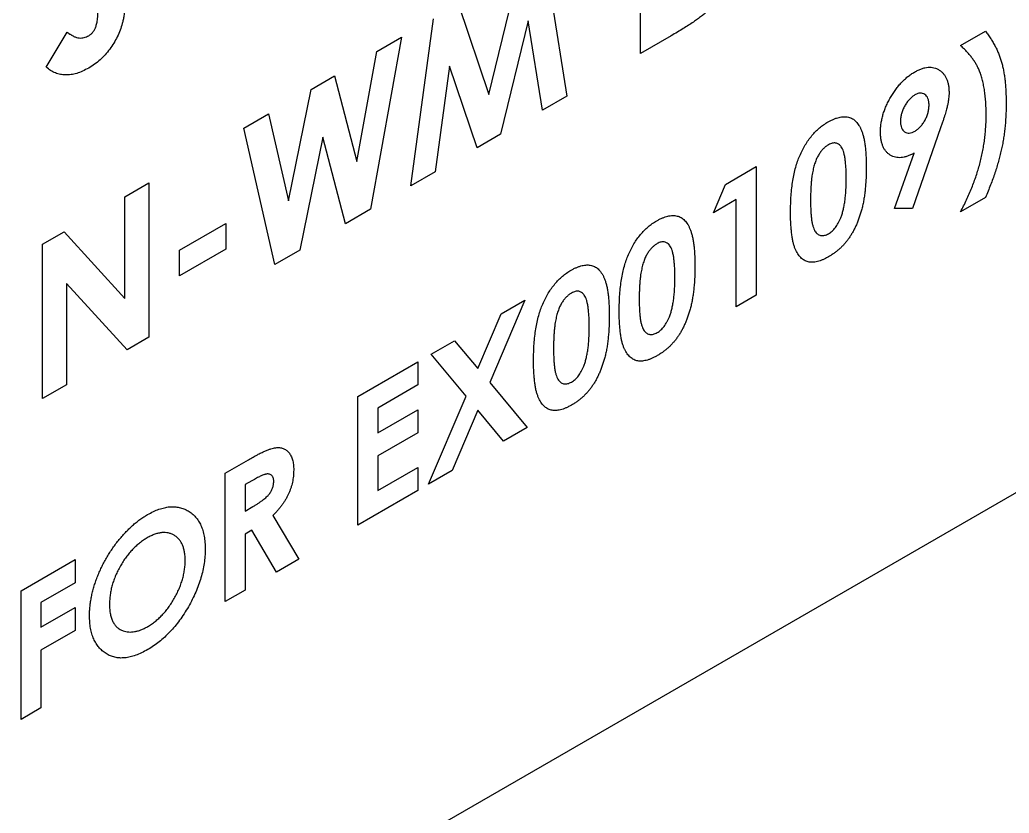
# Model space of a CAD drawing. Header units: inches. Extents: x -4.3 to 17.5, y -13.3 to 0.
# Drawn here: x 13.272 to 14.581, y -11.488 to -10.437 of the extents above; entities that cross this region are included whole.
import ezdxf

# ---------------------------------------------------------------- set-up
doc = ezdxf.new("R2010")
doc.units = ezdxf.units.IN
doc.header["$LTSCALE"] = 0.5
doc.header["$MEASUREMENT"] = 0
doc.layers.add('Jig', color=41, linetype='CONTINUOUS', lineweight=13)

msp = doc.modelspace()

# ---------------------------------------------------------------- linework, layer by layer
at = {"layer": 'Jig', "linetype": 'Continuous', "lineweight": 25, "transparency": 16777216}
for p, q in [((14.093016, -10.482083), (14.093016, -10.277948)), ((13.965674, -10.351461), (13.995562, -10.538342)), ((13.892442, -10.536124), (13.93306, -10.370289)), ((13.852108, -10.417021), (13.892442, -10.536124)), ((13.789323, -10.657402), (13.819175, -10.436033)), ((13.944569, -10.438846), (13.907811, -10.589)), ((13.963443, -10.556884), (13.944569, -10.438846)), ((13.306775, -10.500077), (13.334786, -10.453994)), ((13.334533, -10.45441), (13.340636, -10.457933)), ((14.51626, -10.471545), (14.549282, -10.452482)), ((13.776858, -10.460462), (13.735957, -10.688209)), ((13.744031, -10.479413), (13.776858, -10.460462)), ((14.133598, -10.458656), (14.093016, -10.482083)), ((13.717932, -10.624804), (13.744031, -10.479413)), ((13.840316, -10.49903), (13.821477, -10.63884)), ((13.876861, -10.606867), (13.840316, -10.49903)), ((13.657271, -10.529498), (13.688115, -10.511692)), ((13.688115, -10.511692), (13.717932, -10.624804)), ((13.627277, -10.677138), (13.657271, -10.529498)), ((13.995562, -10.538342), (13.963443, -10.556884)), ((13.568352, -10.58083), (13.601108, -10.561921)), ((13.601108, -10.561921), (13.627277, -10.677138)), ((13.609324, -10.761313), (13.568352, -10.58083)), ((14.490055, -10.580487), (14.452637, -10.687111)), ((13.672605, -10.592822), (13.642221, -10.742322)), ((13.702811, -10.707344), (13.672605, -10.592822)), ((13.907811, -10.589), (13.876861, -10.606867)), ((14.429206, -10.687007), (14.454879, -10.613846)), ((13.821477, -10.63884), (13.789323, -10.657402)), ((14.205313, -10.655413), (14.246185, -10.631819)), ((14.246185, -10.631819), (14.246185, -10.801931)), ((13.410839, -10.67176), (13.442568, -10.653443)), ((13.442568, -10.653443), (13.442568, -10.857579)), ((14.189525, -10.692879), (14.205313, -10.655413)), ((13.410839, -10.806092), (13.410839, -10.67176)), ((14.219744, -10.675435), (14.189525, -10.692879)), ((14.219744, -10.817195), (14.219744, -10.675435)), ((14.549282, -10.672757), (14.51626, -10.69182)), ((13.735957, -10.688209), (13.702811, -10.707344)), ((14.452637, -10.687111), (14.429206, -10.687007)), ((12.558685, -12.235408), (15.210335, -10.704643)), ((13.302054, -10.734561), (13.330631, -10.718064)), ((13.330631, -10.718064), (13.410839, -10.806092)), ((13.483363, -10.742429), (13.544555, -10.707104)), ((13.544555, -10.707104), (13.544555, -10.741127)), ((13.302054, -10.938696), (13.302054, -10.734561)), ((13.544555, -10.741127), (13.483363, -10.776452)), ((13.483363, -10.776452), (13.483363, -10.742429)), ((13.642221, -10.742322), (13.609324, -10.761313)), ((13.333783, -10.786456), (13.333783, -10.920379)), ((13.413778, -10.874199), (13.333783, -10.786456)), ((13.939989, -10.808582), (13.89354, -10.917658)), ((13.908797, -10.826588), (13.939989, -10.808582)), ((14.246185, -10.801931), (14.219744, -10.817195)), ((13.877959, -10.899016), (13.908797, -10.826588)), ((13.442568, -10.857579), (13.413778, -10.874199)), ((13.816017, -10.880149), (13.84718, -10.862159)), ((13.84718, -10.862159), (13.877959, -10.899016)), ((13.862378, -10.935614), (13.816017, -10.880149)), ((13.719254, -10.936009), (13.798577, -10.890217)), ((13.798577, -10.890217), (13.798577, -10.92075)), ((13.333783, -10.920379), (13.302054, -10.938696)), ((13.798577, -10.92075), (13.745695, -10.951278)), ((13.89354, -10.917658), (13.943058, -10.976923)), ((13.719254, -11.106122), (13.719254, -10.936009)), ((13.812742, -11.052153), (13.862378, -10.935614)), ((13.745695, -10.951278), (13.745695, -10.983992)), ((13.745695, -10.983992), (13.798577, -10.953464)), ((13.798577, -10.953464), (13.798577, -10.983997)), ((13.877959, -10.954255), (13.843934, -11.034146)), ((13.911895, -10.994912), (13.877959, -10.954255)), ((13.943058, -10.976923), (13.911895, -10.994912)), ((13.798577, -10.983997), (13.745695, -11.014525)), ((13.543611, -11.037406), (13.574419, -11.019621)), ((13.745695, -11.014525), (13.745695, -11.060325)), ((13.745695, -11.060325), (13.798577, -11.029797)), ((13.798577, -11.029797), (13.798577, -11.06033)), ((13.543611, -11.207519), (13.543611, -11.037406)), ((13.843934, -11.034146), (13.812742, -11.052153)), ((13.579052, -11.047479), (13.570052, -11.052675)), ((13.570052, -11.052675), (13.570052, -11.08757)), ((13.798577, -11.06033), (13.719254, -11.106122)), ((13.570052, -11.08757), (13.580351, -11.081624)), ((13.60688, -11.093366), (13.640876, -11.151369)), ((13.579023, -11.112924), (13.570052, -11.118103)), ((13.570052, -11.118103), (13.570052, -11.192255)), ((13.611484, -11.168336), (13.579023, -11.112924)), ((13.273535, -11.193317), (13.345303, -11.151886)), ((13.345303, -11.151886), (13.345303, -11.182419)), ((13.640876, -11.151369), (13.611484, -11.168336)), ((13.345303, -11.182419), (13.299976, -11.208586)), ((13.273535, -11.36343), (13.273535, -11.193317)), ((13.570052, -11.192255), (13.543611, -11.207519)), ((13.299976, -11.208586), (13.299976, -11.2413)), ((13.299976, -11.2413), (13.345303, -11.215133)), ((13.345303, -11.215133), (13.345303, -11.245666)), ((13.345303, -11.245666), (13.299976, -11.271833)), ((13.299976, -11.271833), (13.299976, -11.348166)), ((13.299976, -11.348166), (13.273535, -11.36343))]:
    msp.add_line(p, q, dxfattribs=at)
for points, knots in [([(14.233531, -10.301761), (14.233452, -10.305655), (14.233297, -10.313321), (14.231988, -10.325195), (14.229872, -10.337074), (14.226897, -10.348906), (14.223209, -10.360516), (14.218803, -10.371739), (14.213744, -10.382492), (14.20809, -10.392702), (14.201969, -10.402205), (14.195607, -10.41099), (14.188944, -10.418869), (14.183073, -10.424815), (14.177981, -10.429344), (14.173511, -10.432865), (14.168434, -10.436658), (14.162702, -10.440633), (14.15634, -10.444899), (14.149323, -10.449273), (14.141674, -10.453957), (14.136361, -10.457048), (14.133598, -10.458656)], [0, 0, 0, 0, 0.06577295, 0.1294779, 0.19143009, 0.25244567, 0.31178696, 0.36881755, 0.42409152, 0.47849211, 0.53139374, 0.58200397, 0.63120127, 0.67950301, 0.70556137, 0.73522172, 0.76913249, 0.80685832, 0.84892977, 0.89511666, 0.9454698, 1, 1, 1, 1]), ([(13.412539, -10.38659), (13.412525, -10.38962), (13.412499, -10.395457), (13.412238, -10.40399), (13.411883, -10.41188), (13.411374, -10.41915), (13.410616, -10.425853), (13.40976, -10.43192), (13.408814, -10.437367), (13.407217, -10.443774), (13.404738, -10.451279), (13.400996, -10.46), (13.396337, -10.46839), (13.390971, -10.476439), (13.384853, -10.483891), (13.378124, -10.490609), (13.370806, -10.496527), (13.365737, -10.499661), (13.363127, -10.501275)], [0, 0, 0, 0, 0.07640535, 0.14721803, 0.21205899, 0.27099949, 0.32417099, 0.37196981, 0.41410523, 0.45098126, 0.51807721, 0.58331967, 0.64875638, 0.71544988, 0.78313488, 0.85208492, 0.92384796, 1, 1, 1, 1]), ([(13.363169, -10.458505), (13.364158, -10.457875), (13.366059, -10.456662), (13.368674, -10.45388), (13.370879, -10.450609), (13.37233, -10.447473), (13.373255, -10.444591), (13.373833, -10.441986), (13.374381, -10.438948), (13.37482, -10.435523), (13.375152, -10.431669), (13.375318, -10.427464), (13.375519, -10.422769), (13.375521, -10.41957), (13.375522, -10.417883)], [0, 0, 0, 0, 0.08366061, 0.16085185, 0.23674446, 0.3196478, 0.36732551, 0.42620955, 0.49352409, 0.57302528, 0.66250602, 0.7645432, 0.87587812, 1, 1, 1, 1]), ([(13.334786, -10.453994), (13.336253, -10.455062), (13.338997, -10.457061), (13.343133, -10.459347), (13.346864, -10.460947), (13.35038, -10.461625), (13.353699, -10.461618), (13.356891, -10.46115), (13.360056, -10.460101), (13.362147, -10.459029), (13.363169, -10.458505)], [0, 0, 0, 0, 0.19118873, 0.35776552, 0.49958607, 0.61804467, 0.72179554, 0.81927216, 0.91167234, 1, 1, 1, 1]), ([(14.549282, -10.452482), (14.550526, -10.454118), (14.552967, -10.457327), (14.556329, -10.462369), (14.559422, -10.467427), (14.562282, -10.47248), (14.564778, -10.477672), (14.567037, -10.48287), (14.568982, -10.48815), (14.570657, -10.493526), (14.57209, -10.499124), (14.573316, -10.505046), (14.574391, -10.511333), (14.575239, -10.518029), (14.575879, -10.525128), (14.576345, -10.532598), (14.576656, -10.54043), (14.576683, -10.545847), (14.576697, -10.548599)], [0, 0, 0, 0, 0.069997195, 0.137404598, 0.20281622, 0.266027886, 0.327121811, 0.386416102, 0.443888432, 0.499366005, 0.554774548, 0.612311263, 0.671495302, 0.732929422, 0.796416894, 0.862056435, 0.929902437, 1, 1, 1, 1]), ([(14.540901, -10.503904), (14.540259, -10.50246), (14.538947, -10.499512), (14.536615, -10.495334), (14.533993, -10.491201), (14.531053, -10.487135), (14.527849, -10.483072), (14.524261, -10.479168), (14.520394, -10.475288), (14.517657, -10.47281), (14.51626, -10.471545)], [0, 0, 0, 0, 0.10733786, 0.21919222, 0.33636776, 0.45821456, 0.58541939, 0.71828937, 0.85628169, 1, 1, 1, 1]), ([(13.363127, -10.501275), (13.360409, -10.502748), (13.355046, -10.505652), (13.34718, -10.508559), (13.339621, -10.510305), (13.332406, -10.510684), (13.325438, -10.509965), (13.318842, -10.507891), (13.31248, -10.504724), (13.308709, -10.501653), (13.306775, -10.500077)], [0, 0, 0, 0, 0.1238731, 0.24432612, 0.36309192, 0.48280641, 0.60469074, 0.73101202, 0.8620339, 1, 1, 1, 1]), ([(14.410496, -10.585626), (14.410535, -10.583783), (14.410611, -10.580154), (14.411244, -10.574526), (14.412285, -10.568871), (14.413714, -10.563204), (14.415616, -10.557507), (14.417842, -10.551794), (14.420564, -10.546058), (14.423638, -10.540363), (14.427002, -10.534834), (14.430572, -10.52962), (14.43433, -10.524815), (14.438229, -10.52035), (14.442339, -10.516324), (14.4466, -10.512616), (14.451044, -10.50933), (14.454061, -10.507498), (14.455588, -10.506571)], [0, 0, 0, 0, 0.065971167, 0.12999482, 0.192240605, 0.254118655, 0.315112885, 0.376787678, 0.439482995, 0.503934569, 0.56835981, 0.63097388, 0.691800964, 0.752229223, 0.812552091, 0.873694973, 0.93608643, 1, 1, 1, 1]), ([(14.455588, -10.506571), (14.457184, -10.505687), (14.460323, -10.50395), (14.464917, -10.502121), (14.469313, -10.500846), (14.473528, -10.500128), (14.477511, -10.500158), (14.481293, -10.500765), (14.484863, -10.502018), (14.488182, -10.503845), (14.4912, -10.506173), (14.493876, -10.508889), (14.496124, -10.512035), (14.497965, -10.515558), (14.499399, -10.519465), (14.500384, -10.523787), (14.501039, -10.528449), (14.501113, -10.531823), (14.501151, -10.53353)], [0, 0, 0, 0, 0.06642663, 0.13061898, 0.19311442, 0.25492403, 0.31629768, 0.37857118, 0.44152547, 0.50670756, 0.57149194, 0.63459134, 0.69628001, 0.75676539, 0.81662043, 0.87683468, 0.93766589, 1, 1, 1, 1]), ([(14.550256, -10.562943), (14.550228, -10.559949), (14.550173, -10.554045), (14.549723, -10.545539), (14.548981, -10.537489), (14.547998, -10.529839), (14.546655, -10.522696), (14.545084, -10.515947), (14.543156, -10.509708), (14.541648, -10.505827), (14.540901, -10.503904)], [0, 0, 0, 0, 0.13745565, 0.2709648, 0.4007475, 0.52645626, 0.64952496, 0.76902113, 0.88550614, 1, 1, 1, 1]), ([(14.47471, -10.550294), (14.474644, -10.548678), (14.474514, -10.545535), (14.47346, -10.541511), (14.471659, -10.538364), (14.46921, -10.536139), (14.466349, -10.534744), (14.463151, -10.534366), (14.459692, -10.534986), (14.457299, -10.536201), (14.456089, -10.536814)], [0, 0, 0, 0, 0.13801379, 0.26846977, 0.39658378, 0.5257888, 0.65136326, 0.76963138, 0.88361853, 1, 1, 1, 1]), ([(14.501151, -10.53353), (14.501131, -10.534861), (14.501089, -10.537542), (14.500682, -10.541761), (14.500064, -10.546112), (14.499347, -10.549885), (14.498595, -10.55315), (14.497863, -10.555975), (14.496924, -10.559183), (14.495876, -10.562737), (14.494662, -10.566656), (14.493257, -10.57094), (14.491746, -10.575591), (14.490632, -10.578818), (14.490055, -10.580487)], [0, 0, 0, 0, 0.09209432, 0.18549866, 0.2798152, 0.37545741, 0.42690912, 0.48663397, 0.55323138, 0.62793749, 0.7093072, 0.7984171, 0.89567481, 1, 1, 1, 1]), ([(14.456089, -10.536814), (14.454811, -10.537635), (14.452302, -10.539245), (14.448702, -10.542696), (14.445383, -10.546794), (14.442485, -10.551523), (14.439977, -10.556562), (14.438228, -10.561773), (14.437122, -10.567011), (14.437, -10.570305), (14.436937, -10.571997)], [0, 0, 0, 0, 0.121370915, 0.238310799, 0.356976496, 0.482294045, 0.609637114, 0.734814729, 0.863798798, 1, 1, 1, 1]), ([(14.576697, -10.548599), (14.576685, -10.55131), (14.576663, -10.556654), (14.576316, -10.564718), (14.575816, -10.572619), (14.57516, -10.580369), (14.574229, -10.588016), (14.573153, -10.595497), (14.571848, -10.602844), (14.570344, -10.610095), (14.568563, -10.617384), (14.566607, -10.624779), (14.564348, -10.632347), (14.561868, -10.640087), (14.559082, -10.648009), (14.556084, -10.656119), (14.552798, -10.664391), (14.550463, -10.669947), (14.549282, -10.672757)], [0, 0, 0, 0, 0.07070238, 0.13939759, 0.20583088, 0.27035537, 0.33311703, 0.39382628, 0.45262698, 0.50991669, 0.56674867, 0.62491571, 0.68405085, 0.74413334, 0.8060386, 0.86931202, 0.93390827, 1, 1, 1, 1]), ([(14.456178, -10.584744), (14.457445, -10.583926), (14.45992, -10.582329), (14.463476, -10.578975), (14.466658, -10.574912), (14.469478, -10.570325), (14.471809, -10.565371), (14.473504, -10.560284), (14.474547, -10.555158), (14.474655, -10.551946), (14.47471, -10.550294)], [0, 0, 0, 0, 0.12309687, 0.24050342, 0.35848165, 0.48243815, 0.60892405, 0.73516727, 0.86373128, 1, 1, 1, 1]), ([(14.303611, -10.617444), (14.304755, -10.614943), (14.306991, -10.610054), (14.310902, -10.603074), (14.315103, -10.596609), (14.319681, -10.590702), (14.324564, -10.585308), (14.329794, -10.580471), (14.335351, -10.576204), (14.339167, -10.573854), (14.341118, -10.572653)], [0, 0, 0, 0, 0.13231403, 0.25870001, 0.38091182, 0.50053487, 0.62092262, 0.74237577, 0.86828083, 1, 1, 1, 1]), ([(14.341118, -10.572653), (14.342398, -10.571936), (14.344915, -10.570526), (14.348621, -10.568854), (14.352191, -10.567499), (14.355639, -10.566493), (14.358941, -10.56589), (14.362119, -10.565614), (14.365136, -10.565771), (14.368031, -10.566243), (14.370803, -10.56707), (14.373385, -10.568347), (14.375824, -10.569982), (14.378067, -10.572053), (14.380164, -10.574499), (14.382109, -10.577326), (14.383885, -10.580562), (14.385514, -10.584202), (14.38697, -10.588329), (14.388197, -10.593034), (14.389249, -10.598286), (14.390137, -10.604093), (14.390809, -10.610495), (14.391261, -10.617488), (14.391572, -10.625013), (14.391597, -10.630283), (14.39161, -10.632991)], [0, 0, 0, 0, 0.03663489, 0.07203398, 0.10662597, 0.14030569, 0.17361947, 0.20642567, 0.23906701, 0.27188288, 0.30483989, 0.33852903, 0.37261619, 0.40754825, 0.44371891, 0.48131151, 0.520113, 0.5609129, 0.6040246, 0.65007456, 0.69957223, 0.75236254, 0.80878872, 0.86895421, 0.93267472, 1, 1, 1, 1]), ([(14.436937, -10.571997), (14.437003, -10.573592), (14.43713, -10.576693), (14.438197, -10.580625), (14.439936, -10.583752), (14.442312, -10.586018), (14.445239, -10.587301), (14.448563, -10.587585), (14.452271, -10.586749), (14.454852, -10.585424), (14.456178, -10.584744)], [0, 0, 0, 0, 0.134463327, 0.261517131, 0.385560358, 0.511308304, 0.634801763, 0.754394439, 0.873851221, 1, 1, 1, 1]), ([(14.51626, -10.69182), (14.517665, -10.689128), (14.520453, -10.683785), (14.5243, -10.675712), (14.527923, -10.66769), (14.531237, -10.659711), (14.534344, -10.651771), (14.537098, -10.643872), (14.539613, -10.63601), (14.541875, -10.628161), (14.543854, -10.620285), (14.545568, -10.612335), (14.547, -10.604304), (14.548227, -10.596167), (14.54913, -10.587966), (14.549763, -10.579686), (14.550207, -10.571282), (14.550239, -10.565748), (14.550256, -10.562943)], [0, 0, 0, 0, 0.06264686, 0.12439019, 0.1853016, 0.24573433, 0.30532029, 0.36479931, 0.42393755, 0.48285867, 0.54250114, 0.60329104, 0.66537936, 0.72896021, 0.7940612, 0.86085769, 0.92947969, 1, 1, 1, 1]), ([(14.454879, -10.613846), (14.453363, -10.614677), (14.450385, -10.616308), (14.446, -10.618111), (14.441807, -10.619288), (14.437756, -10.619971), (14.433903, -10.619976), (14.430202, -10.619464), (14.426704, -10.618302), (14.423393, -10.616637), (14.420369, -10.614429), (14.417745, -10.611692), (14.415457, -10.608571), (14.413679, -10.604864), (14.41225, -10.600753), (14.411206, -10.596192), (14.41062, -10.591116), (14.410538, -10.587478), (14.410496, -10.585626)], [0, 0, 0, 0, 0.06339602, 0.12446172, 0.18470491, 0.24415261, 0.30374096, 0.36433263, 0.42586459, 0.48957992, 0.55368292, 0.61645161, 0.67837807, 0.74042595, 0.80284746, 0.86659066, 0.93208472, 1, 1, 1, 1]), ([(14.365169, -10.648255), (14.365159, -10.645579), (14.365141, -10.640429), (14.364797, -10.633218), (14.36432, -10.626726), (14.363621, -10.62102), (14.362721, -10.616071), (14.361613, -10.611887), (14.360306, -10.608449), (14.358757, -10.60579), (14.35704, -10.60376), (14.355218, -10.602221), (14.353283, -10.601125), (14.351238, -10.600464), (14.349035, -10.600329), (14.346717, -10.600673), (14.344279, -10.601479), (14.342616, -10.602361), (14.341768, -10.602811)], [0, 0, 0, 0, 0.1121148, 0.21580184, 0.31020269, 0.39599293, 0.47341023, 0.54277842, 0.60454802, 0.65935727, 0.70876436, 0.75535551, 0.79868699, 0.84001684, 0.88020345, 0.91973335, 0.95904861, 1, 1, 1, 1]), ([(14.341768, -10.602811), (14.340611, -10.603542), (14.338342, -10.604976), (14.335051, -10.60793), (14.331947, -10.611349), (14.329586, -10.614671), (14.327819, -10.617569), (14.326585, -10.619981), (14.325394, -10.622565), (14.324342, -10.62535), (14.323349, -10.628307), (14.322379, -10.631465), (14.321583, -10.634802), (14.320802, -10.63836), (14.320117, -10.642178), (14.319543, -10.646276), (14.319031, -10.650707), (14.318673, -10.655419), (14.31834, -10.660484), (14.318101, -10.665871), (14.318001, -10.671554), (14.317969, -10.675446), (14.317953, -10.677455)], [0, 0, 0, 0, 0.0538337, 0.10554263, 0.15805417, 0.21198734, 0.24020689, 0.26979351, 0.3013431, 0.33460806, 0.37028444, 0.40808884, 0.44868135, 0.4920693, 0.53866416, 0.59037105, 0.64638778, 0.70719538, 0.77294677, 0.8436426, 0.91930836, 1, 1, 1, 1]), ([(14.291512, -10.692378), (14.291537, -10.688591), (14.291586, -10.681284), (14.292203, -10.670411), (14.293108, -10.660168), (14.294438, -10.650492), (14.296082, -10.641414), (14.298188, -10.632902), (14.300585, -10.624953), (14.302627, -10.619884), (14.303611, -10.617444)], [0, 0, 0, 0, 0.16107112, 0.31078881, 0.44990382, 0.57837632, 0.69661721, 0.80598732, 0.9065617, 1, 1, 1, 1]), ([(14.39161, -10.632991), (14.391596, -10.635748), (14.391569, -10.641106), (14.391274, -10.649051), (14.390767, -10.65665), (14.390113, -10.663864), (14.389218, -10.670746), (14.388169, -10.677259), (14.386923, -10.683428), (14.385419, -10.689275), (14.3838, -10.694798), (14.382018, -10.700079), (14.380105, -10.705112), (14.378105, -10.709931), (14.375907, -10.714491), (14.373618, -10.718842), (14.37114, -10.722927), (14.368576, -10.726821), (14.365833, -10.730491), (14.362938, -10.733987), (14.359841, -10.737255), (14.356597, -10.740415), (14.353151, -10.743328), (14.349558, -10.746136), (14.345778, -10.748723), (14.343204, -10.750259), (14.341886, -10.751046)], [0, 0, 0, 0, 0.06849087, 0.13307654, 0.19382899, 0.25108286, 0.30440084, 0.35440834, 0.40129478, 0.44470068, 0.48569249, 0.52467648, 0.56230676, 0.59794658, 0.63247355, 0.66575204, 0.6979853, 0.72958622, 0.7608252, 0.79235508, 0.8243126, 0.85715627, 0.89092689, 0.92596044, 0.96206132, 1, 1, 1, 1]), ([(14.35791, -10.699574), (14.358505, -10.697972), (14.359755, -10.694612), (14.3612, -10.689325), (14.362417, -10.683601), (14.363465, -10.677389), (14.364181, -10.670762), (14.364798, -10.663625), (14.365095, -10.65607), (14.365144, -10.650928), (14.365169, -10.648255)], [0, 0, 0, 0, 0.08887073, 0.18635472, 0.29407765, 0.41223653, 0.54177814, 0.68270261, 0.83509635, 1, 1, 1, 1]), ([(14.317953, -10.677455), (14.31798, -10.680029), (14.318032, -10.684966), (14.318303, -10.691952), (14.318845, -10.698138), (14.319521, -10.70365), (14.320469, -10.708368), (14.32156, -10.712417), (14.322908, -10.715672), (14.324465, -10.718217), (14.32619, -10.720151), (14.328063, -10.721561), (14.330019, -10.722589), (14.33212, -10.723128), (14.334361, -10.723177), (14.336723, -10.722779), (14.339208, -10.721936), (14.340909, -10.721035), (14.341768, -10.720581)], [0, 0, 0, 0, 0.11073428, 0.21234119, 0.30550213, 0.38983484, 0.46669046, 0.53526185, 0.59676291, 0.65106572, 0.70103555, 0.74786027, 0.7918334, 0.83428401, 0.87533389, 0.91603475, 0.95765228, 1, 1, 1, 1]), ([(14.341886, -10.751046), (14.340567, -10.751781), (14.337983, -10.753221), (14.334193, -10.755009), (14.330581, -10.756354), (14.327108, -10.757431), (14.323798, -10.758065), (14.320635, -10.758366), (14.317644, -10.75828), (14.314815, -10.757822), (14.312159, -10.756957), (14.309635, -10.755735), (14.307247, -10.75416), (14.305033, -10.752177), (14.302956, -10.749851), (14.301038, -10.747129), (14.29928, -10.744016), (14.297627, -10.740538), (14.29619, -10.736535), (14.294912, -10.731998), (14.293864, -10.726841), (14.293022, -10.72108), (14.292349, -10.714749), (14.291849, -10.707844), (14.291553, -10.700343), (14.291526, -10.695085), (14.291512, -10.692378)], [0, 0, 0, 0, 0.03821734, 0.0748672, 0.11015808, 0.14445393, 0.17807973, 0.21117077, 0.24368705, 0.27587173, 0.30837552, 0.34126332, 0.37515034, 0.40965526, 0.44515737, 0.48207347, 0.52057576, 0.56055368, 0.60310758, 0.64868871, 0.69794768, 0.75076777, 0.8073094, 0.86765557, 0.93186122, 1, 1, 1, 1]), ([(14.076974, -10.748278), (14.078118, -10.745778), (14.080355, -10.740889), (14.084265, -10.733908), (14.088466, -10.727444), (14.093045, -10.721536), (14.097928, -10.716143), (14.103157, -10.711306), (14.108714, -10.707038), (14.11253, -10.704689), (14.114482, -10.703487)], [0, 0, 0, 0, 0.13231403, 0.25870001, 0.38091182, 0.50053487, 0.62092262, 0.74237577, 0.86828083, 1, 1, 1, 1]), ([(14.114482, -10.703487), (14.115761, -10.70277), (14.118278, -10.701361), (14.121984, -10.699688), (14.125555, -10.698333), (14.129003, -10.697327), (14.132304, -10.696724), (14.135482, -10.696449), (14.1385, -10.696605), (14.141395, -10.697078), (14.144166, -10.697905), (14.146748, -10.699181), (14.149187, -10.700817), (14.15143, -10.702887), (14.153528, -10.705334), (14.155472, -10.708161), (14.157249, -10.711397), (14.158877, -10.715037), (14.160334, -10.719164), (14.16156, -10.723869), (14.162613, -10.729121), (14.163501, -10.734928), (14.164172, -10.74133), (14.164624, -10.748322), (14.164935, -10.755847), (14.16496, -10.761118), (14.164973, -10.763826)], [0, 0, 0, 0, 0.03663489, 0.07203398, 0.10662597, 0.14030569, 0.17361947, 0.20642567, 0.23906701, 0.27188288, 0.30483989, 0.33852903, 0.37261619, 0.40754825, 0.44371891, 0.48131151, 0.520113, 0.5609129, 0.6040246, 0.65007456, 0.69957223, 0.75236254, 0.80878872, 0.86895421, 0.93267472, 1, 1, 1, 1]), ([(14.341768, -10.720581), (14.342596, -10.720075), (14.344219, -10.719083), (14.346585, -10.717148), (14.348822, -10.714932), (14.350924, -10.712411), (14.352899, -10.709608), (14.354736, -10.706523), (14.356421, -10.703141), (14.357403, -10.700787), (14.35791, -10.699574)], [0, 0, 0, 0, 0.12403543, 0.24284595, 0.36034168, 0.47904243, 0.59933411, 0.72548848, 0.85854943, 1, 1, 1, 1]), ([(14.138532, -10.77909), (14.138522, -10.776414), (14.138504, -10.771264), (14.138161, -10.764052), (14.137683, -10.757561), (14.136984, -10.751855), (14.136085, -10.746906), (14.134976, -10.742721), (14.133669, -10.739284), (14.13212, -10.736625), (14.130404, -10.734595), (14.128582, -10.733055), (14.126647, -10.73196), (14.124601, -10.731299), (14.122399, -10.731163), (14.120081, -10.731508), (14.117642, -10.732314), (14.115979, -10.733196), (14.115131, -10.733646)], [0, 0, 0, 0, 0.1121148, 0.21580184, 0.31020269, 0.39599293, 0.47341023, 0.54277842, 0.60454802, 0.65935727, 0.70876436, 0.75535551, 0.79868699, 0.84001684, 0.88020345, 0.91973335, 0.95904861, 1, 1, 1, 1]), ([(14.115131, -10.733646), (14.113974, -10.734377), (14.111705, -10.735811), (14.108414, -10.738765), (14.10531, -10.742184), (14.10295, -10.745506), (14.101182, -10.748403), (14.099948, -10.750816), (14.098757, -10.753399), (14.097706, -10.756185), (14.096712, -10.759141), (14.095742, -10.7623), (14.094946, -10.765636), (14.094165, -10.769195), (14.09348, -10.773013), (14.092906, -10.777111), (14.092394, -10.781541), (14.092036, -10.786254), (14.091703, -10.791318), (14.091464, -10.796706), (14.091364, -10.802388), (14.091333, -10.806281), (14.091316, -10.808289)], [0, 0, 0, 0, 0.0538337, 0.10554263, 0.15805417, 0.21198734, 0.24020689, 0.26979351, 0.3013431, 0.33460806, 0.37028444, 0.40808884, 0.44868135, 0.4920693, 0.53866416, 0.59037105, 0.64638778, 0.70719538, 0.77294677, 0.8436426, 0.91930836, 1, 1, 1, 1]), ([(14.064875, -10.823212), (14.0649, -10.819425), (14.064949, -10.812118), (14.065566, -10.801246), (14.066471, -10.791003), (14.067801, -10.781327), (14.069445, -10.772248), (14.071551, -10.763736), (14.073948, -10.755787), (14.075991, -10.750719), (14.076974, -10.748278)], [0, 0, 0, 0, 0.16107112, 0.31078881, 0.44990382, 0.57837632, 0.69661721, 0.80598732, 0.9065617, 1, 1, 1, 1]), ([(13.963656, -10.813695), (13.9648, -10.811195), (13.967036, -10.806306), (13.970947, -10.799326), (13.975148, -10.792861), (13.979726, -10.786953), (13.984609, -10.78156), (13.989839, -10.776723), (13.995396, -10.772456), (13.999212, -10.770106), (14.001163, -10.768905)], [0, 0, 0, 0, 0.13231403, 0.25870001, 0.38091182, 0.50053487, 0.62092262, 0.74237577, 0.86828083, 1, 1, 1, 1]), ([(14.001163, -10.768905), (14.002443, -10.768188), (14.00496, -10.766778), (14.008666, -10.765106), (14.012236, -10.763751), (14.015684, -10.762744), (14.018985, -10.762142), (14.022164, -10.761866), (14.025181, -10.762022), (14.028076, -10.762495), (14.030848, -10.763322), (14.03343, -10.764599), (14.035869, -10.766234), (14.038112, -10.768305), (14.040209, -10.770751), (14.042154, -10.773578), (14.04393, -10.776814), (14.045559, -10.780454), (14.047015, -10.784581), (14.048242, -10.789286), (14.049294, -10.794538), (14.050182, -10.800345), (14.050854, -10.806747), (14.051306, -10.81374), (14.051616, -10.821265), (14.051642, -10.826535), (14.051655, -10.829243)], [0, 0, 0, 0, 0.03663489, 0.07203398, 0.10662597, 0.14030569, 0.17361947, 0.20642567, 0.23906701, 0.27188288, 0.30483989, 0.33852903, 0.37261619, 0.40754825, 0.44371891, 0.48131151, 0.520113, 0.5609129, 0.6040246, 0.65007456, 0.69957223, 0.75236254, 0.80878872, 0.86895421, 0.93267472, 1, 1, 1, 1]), ([(14.164973, -10.763826), (14.164959, -10.766583), (14.164932, -10.77194), (14.164637, -10.779885), (14.16413, -10.787484), (14.163476, -10.794699), (14.162581, -10.80158), (14.161532, -10.808094), (14.160286, -10.814263), (14.158782, -10.82011), (14.157163, -10.825633), (14.155381, -10.830914), (14.153469, -10.835947), (14.151468, -10.840766), (14.14927, -10.845326), (14.146982, -10.849677), (14.144503, -10.853761), (14.14194, -10.857656), (14.139196, -10.861326), (14.136301, -10.864821), (14.133204, -10.86809), (14.12996, -10.87125), (14.126514, -10.874163), (14.122921, -10.87697), (14.119141, -10.879558), (14.116568, -10.881094), (14.115249, -10.881881)], [0, 0, 0, 0, 0.06849087, 0.13307654, 0.19382899, 0.25108286, 0.30440084, 0.35440834, 0.40129478, 0.44470068, 0.48569249, 0.52467648, 0.56230676, 0.59794658, 0.63247355, 0.66575204, 0.6979853, 0.72958622, 0.7608252, 0.79235508, 0.8243126, 0.85715627, 0.89092689, 0.92596044, 0.96206132, 1, 1, 1, 1]), ([(14.131273, -10.830409), (14.131869, -10.828807), (14.133118, -10.825447), (14.134564, -10.82016), (14.13578, -10.814435), (14.136828, -10.808224), (14.137544, -10.801597), (14.138161, -10.79446), (14.138459, -10.786905), (14.138507, -10.781762), (14.138532, -10.77909)], [0, 0, 0, 0, 0.08887073, 0.18635472, 0.29407765, 0.41223653, 0.54177814, 0.68270261, 0.83509635, 1, 1, 1, 1]), ([(14.025214, -10.844507), (14.025204, -10.841831), (14.025185, -10.836681), (14.024842, -10.82947), (14.024364, -10.822978), (14.023666, -10.817272), (14.022766, -10.812323), (14.021658, -10.808139), (14.020351, -10.804701), (14.018801, -10.802042), (14.017085, -10.800012), (14.015263, -10.798473), (14.013328, -10.797377), (14.011283, -10.796716), (14.00908, -10.796581), (14.006762, -10.796925), (14.004324, -10.797731), (14.002661, -10.798613), (14.001812, -10.799063)], [0, 0, 0, 0, 0.1121148, 0.21580184, 0.31020269, 0.39599293, 0.47341023, 0.54277842, 0.60454802, 0.65935727, 0.70876436, 0.75535551, 0.79868699, 0.84001684, 0.88020345, 0.91973335, 0.95904861, 1, 1, 1, 1]), ([(14.001812, -10.799063), (14.000655, -10.799794), (13.998387, -10.801228), (13.995096, -10.804182), (13.991992, -10.807601), (13.989631, -10.810923), (13.987864, -10.813821), (13.986629, -10.816233), (13.985439, -10.818816), (13.984387, -10.821602), (13.983394, -10.824559), (13.982424, -10.827717), (13.981628, -10.831054), (13.980846, -10.834612), (13.980162, -10.83843), (13.979588, -10.842528), (13.979076, -10.846959), (13.978718, -10.851671), (13.978385, -10.856736), (13.978146, -10.862123), (13.978046, -10.867806), (13.978014, -10.871698), (13.977998, -10.873706)], [0, 0, 0, 0, 0.0538337, 0.10554263, 0.15805417, 0.21198734, 0.24020689, 0.26979351, 0.3013431, 0.33460806, 0.37028444, 0.40808884, 0.44868135, 0.4920693, 0.53866416, 0.59037105, 0.64638778, 0.70719538, 0.77294677, 0.8436426, 0.91930836, 1, 1, 1, 1]), ([(14.091316, -10.808289), (14.091343, -10.810864), (14.091395, -10.8158), (14.091666, -10.822786), (14.092209, -10.828973), (14.092884, -10.834485), (14.093832, -10.839203), (14.094924, -10.843252), (14.096271, -10.846506), (14.097829, -10.849052), (14.099553, -10.850986), (14.101426, -10.852396), (14.103382, -10.853423), (14.105483, -10.853962), (14.107724, -10.854011), (14.110086, -10.853614), (14.112571, -10.85277), (14.114273, -10.85187), (14.115131, -10.851416)], [0, 0, 0, 0, 0.11073428, 0.21234119, 0.30550213, 0.38983484, 0.46669046, 0.53526185, 0.59676291, 0.65106572, 0.70103555, 0.74786027, 0.7918334, 0.83428401, 0.87533389, 0.91603475, 0.95765228, 1, 1, 1, 1]), ([(13.951557, -10.88863), (13.951582, -10.884843), (13.951631, -10.877536), (13.952248, -10.866663), (13.953153, -10.85642), (13.954483, -10.846744), (13.956127, -10.837666), (13.958233, -10.829154), (13.96063, -10.821205), (13.962672, -10.816136), (13.963656, -10.813695)], [0, 0, 0, 0, 0.16107112, 0.31078881, 0.44990382, 0.57837632, 0.69661721, 0.80598732, 0.9065617, 1, 1, 1, 1]), ([(14.115249, -10.881881), (14.11393, -10.882616), (14.111347, -10.884056), (14.107556, -10.885843), (14.103945, -10.887189), (14.100472, -10.888266), (14.097162, -10.888899), (14.093999, -10.889201), (14.091007, -10.889115), (14.088178, -10.888656), (14.085522, -10.887792), (14.082998, -10.88657), (14.080611, -10.884994), (14.078397, -10.883011), (14.07632, -10.880685), (14.074401, -10.877963), (14.072643, -10.87485), (14.07099, -10.871373), (14.069553, -10.86737), (14.068275, -10.862833), (14.067227, -10.857675), (14.066385, -10.851915), (14.065713, -10.845584), (14.065212, -10.838679), (14.064916, -10.831178), (14.064889, -10.82592), (14.064875, -10.823212)], [0, 0, 0, 0, 0.03821734, 0.0748672, 0.11015808, 0.14445393, 0.17807973, 0.21117077, 0.24368705, 0.27587173, 0.30837552, 0.34126332, 0.37515034, 0.40965526, 0.44515737, 0.48207347, 0.52057576, 0.56055368, 0.60310758, 0.64868871, 0.69794768, 0.75076777, 0.8073094, 0.86765557, 0.93186122, 1, 1, 1, 1]), ([(14.051655, -10.829243), (14.051641, -10.832), (14.051613, -10.837358), (14.051319, -10.845302), (14.050812, -10.852902), (14.050158, -10.860116), (14.049263, -10.866997), (14.048214, -10.873511), (14.046968, -10.87968), (14.045463, -10.885527), (14.043845, -10.89105), (14.042063, -10.896331), (14.04015, -10.901364), (14.038149, -10.906183), (14.035952, -10.910743), (14.033663, -10.915094), (14.031185, -10.919179), (14.028621, -10.923073), (14.025878, -10.926743), (14.022983, -10.930239), (14.019885, -10.933507), (14.016641, -10.936667), (14.013196, -10.93958), (14.009603, -10.942388), (14.005823, -10.944975), (14.003249, -10.946511), (14.00193, -10.947298)], [0, 0, 0, 0, 0.068490874, 0.13307654, 0.193828987, 0.251082857, 0.304400837, 0.354408344, 0.401294782, 0.444700685, 0.485692492, 0.524676484, 0.562306759, 0.597946585, 0.632473549, 0.665752043, 0.6979853, 0.729586224, 0.760825197, 0.79235508, 0.824312604, 0.857156272, 0.890926887, 0.925960443, 0.962061323, 1, 1, 1, 1]), ([(14.115131, -10.851416), (14.115959, -10.850909), (14.117582, -10.849917), (14.119948, -10.847983), (14.122185, -10.845767), (14.124288, -10.843246), (14.126262, -10.840443), (14.128099, -10.837357), (14.129785, -10.833976), (14.130767, -10.831622), (14.131273, -10.830409)], [0, 0, 0, 0, 0.12403543, 0.24284595, 0.36034168, 0.47904243, 0.59933411, 0.72548848, 0.85854943, 1, 1, 1, 1]), ([(14.017954, -10.895826), (14.01855, -10.894224), (14.019799, -10.890864), (14.021245, -10.885577), (14.022462, -10.879853), (14.023509, -10.873641), (14.024226, -10.867014), (14.024843, -10.859877), (14.02514, -10.852322), (14.025189, -10.84718), (14.025214, -10.844507)], [0, 0, 0, 0, 0.08887073, 0.18635472, 0.29407765, 0.41223653, 0.54177814, 0.68270261, 0.83509635, 1, 1, 1, 1]), ([(13.977998, -10.873706), (13.978025, -10.876281), (13.978077, -10.881218), (13.978347, -10.888204), (13.97889, -10.89439), (13.979566, -10.899902), (13.980514, -10.90462), (13.981605, -10.908669), (13.982953, -10.911923), (13.98451, -10.914469), (13.986235, -10.916403), (13.988108, -10.917813), (13.990064, -10.918841), (13.992165, -10.91938), (13.994406, -10.919429), (13.996768, -10.919031), (13.999253, -10.918188), (14.000954, -10.917287), (14.001812, -10.916833)], [0, 0, 0, 0, 0.11073428, 0.21234119, 0.30550213, 0.38983484, 0.46669046, 0.53526185, 0.59676291, 0.65106572, 0.70103555, 0.74786027, 0.7918334, 0.83428401, 0.87533389, 0.91603475, 0.95765228, 1, 1, 1, 1]), ([(14.00193, -10.947298), (14.000612, -10.948033), (13.998028, -10.949473), (13.994238, -10.951261), (13.990626, -10.952606), (13.987153, -10.953683), (13.983843, -10.954317), (13.98068, -10.954618), (13.977688, -10.954532), (13.97486, -10.954074), (13.972204, -10.953209), (13.96968, -10.951987), (13.967292, -10.950412), (13.965078, -10.948429), (13.963001, -10.946102), (13.961083, -10.943381), (13.959325, -10.940268), (13.957671, -10.93679), (13.956235, -10.932787), (13.954956, -10.92825), (13.953909, -10.923093), (13.953067, -10.917332), (13.952394, -10.911001), (13.951894, -10.904096), (13.951598, -10.896595), (13.951571, -10.891337), (13.951557, -10.88863)], [0, 0, 0, 0, 0.03821734, 0.0748672, 0.11015808, 0.14445393, 0.17807973, 0.21117077, 0.24368705, 0.27587173, 0.30837552, 0.34126332, 0.37515034, 0.40965526, 0.44515737, 0.48207347, 0.52057576, 0.56055368, 0.60310758, 0.64868871, 0.69794768, 0.75076777, 0.8073094, 0.86765557, 0.93186122, 1, 1, 1, 1]), ([(14.001812, -10.916833), (14.002641, -10.916327), (14.004264, -10.915334), (14.00663, -10.9134), (14.008867, -10.911184), (14.010969, -10.908663), (14.012944, -10.90586), (14.014781, -10.902774), (14.016466, -10.899393), (14.017448, -10.897039), (14.017954, -10.895826)], [0, 0, 0, 0, 0.124035433, 0.242845955, 0.360341682, 0.479042432, 0.59933411, 0.725488476, 0.858549429, 1, 1, 1, 1]), ([(13.574419, -11.019621), (13.576456, -11.018453), (13.580372, -11.016208), (13.58602, -11.013201), (13.591208, -11.010559), (13.595944, -11.008363), (13.600226, -11.006604), (13.604059, -11.005232), (13.607442, -11.004237), (13.610404, -11.003721), (13.613078, -11.003524), (13.615569, -11.003633), (13.617935, -11.003998), (13.620158, -11.004675), (13.622258, -11.005616), (13.624239, -11.006822), (13.626073, -11.008328), (13.627749, -11.010126), (13.629276, -11.012153), (13.630626, -11.01443), (13.631724, -11.017002), (13.632694, -11.019752), (13.633393, -11.022809), (13.633879, -11.026106), (13.634234, -11.029608), (13.634255, -11.032115), (13.634265, -11.033393)], [0, 0, 0, 0, 0.07288903, 0.14018613, 0.20227743, 0.25889513, 0.31048294, 0.35709524, 0.39851357, 0.43503751, 0.46925149, 0.50280503, 0.53621045, 0.56937936, 0.60280148, 0.6366658, 0.67092866, 0.705803, 0.74118906, 0.77630431, 0.8120043, 0.84796898, 0.88452176, 0.92197416, 0.96019818, 1, 1, 1, 1]), ([(13.634265, -11.033393), (13.634238, -11.03475), (13.634185, -11.03741), (13.633899, -11.041438), (13.633376, -11.045435), (13.632583, -11.04941), (13.631672, -11.053319), (13.630461, -11.057205), (13.629094, -11.06103), (13.627471, -11.064811), (13.625689, -11.068552), (13.623617, -11.072228), (13.621388, -11.075892), (13.618879, -11.07947), (13.616198, -11.08304), (13.613294, -11.08655), (13.610184, -11.090035), (13.607998, -11.092239), (13.60688, -11.093366)], [0, 0, 0, 0, 0.06874126, 0.13478909, 0.19853605, 0.26038565, 0.32096158, 0.37990385, 0.43850294, 0.49615434, 0.55426548, 0.61274876, 0.67251344, 0.7336464, 0.79678962, 0.8619357, 0.92939773, 1, 1, 1, 1]), ([(13.607824, -11.048249), (13.607794, -11.047364), (13.607735, -11.045627), (13.607151, -11.043415), (13.60622, -11.041593), (13.604945, -11.04017), (13.603339, -11.039204), (13.601495, -11.0386), (13.599375, -11.038504), (13.597412, -11.038767), (13.595626, -11.039277), (13.594014, -11.03982), (13.592147, -11.040622), (13.590025, -11.041556), (13.587651, -11.042737), (13.585014, -11.044121), (13.582121, -11.045735), (13.580105, -11.046881), (13.579052, -11.047479)], [0, 0, 0, 0, 0.06376896, 0.1252623, 0.18541358, 0.24680676, 0.30942239, 0.37253268, 0.43773325, 0.50574952, 0.54401326, 0.5883696, 0.64038902, 0.6978974, 0.76327162, 0.8349786, 0.91387366, 1, 1, 1, 1]), ([(13.580351, -11.081624), (13.58161, -11.080881), (13.584021, -11.079458), (13.587488, -11.077311), (13.590637, -11.075143), (13.593482, -11.073058), (13.596036, -11.071072), (13.598277, -11.069045), (13.600239, -11.067128), (13.6019, -11.065193), (13.603319, -11.063265), (13.604544, -11.061297), (13.605557, -11.059253), (13.606391, -11.057154), (13.60704, -11.054989), (13.607513, -11.052772), (13.607778, -11.0505), (13.607809, -11.04902), (13.607824, -11.048249)], [0, 0, 0, 0, 0.105539996, 0.202086415, 0.290684899, 0.37055261, 0.442670262, 0.507674928, 0.565573203, 0.616454666, 0.663331357, 0.708862024, 0.7534118, 0.798515011, 0.845064321, 0.893873119, 0.944707806, 1, 1, 1, 1]), ([(13.440975, -11.092295), (13.443536, -11.090893), (13.448593, -11.088125), (13.456029, -11.085092), (13.463195, -11.083008), (13.470088, -11.081884), (13.47669, -11.081805), (13.483025, -11.082653), (13.48907, -11.084525), (13.494764, -11.087334), (13.500025, -11.090924), (13.504584, -11.095428), (13.508472, -11.100643), (13.511695, -11.106586), (13.514149, -11.113369), (13.515871, -11.12093), (13.516978, -11.1292), (13.517105, -11.135192), (13.51717, -11.138238)], [0, 0, 0, 0, 0.0633956, 0.12515727, 0.18564947, 0.24597668, 0.30610837, 0.36735059, 0.42990208, 0.49453996, 0.55937258, 0.62240969, 0.68435743, 0.7458066, 0.80743028, 0.86999552, 0.93392787, 1, 1, 1, 1]), ([(13.36419, -11.225972), (13.364212, -11.223946), (13.364257, -11.219922), (13.364795, -11.213685), (13.365569, -11.207428), (13.366714, -11.201095), (13.368106, -11.194719), (13.369908, -11.188256), (13.37196, -11.181743), (13.374357, -11.175185), (13.377023, -11.168676), (13.379931, -11.162254), (13.383089, -11.155971), (13.386488, -11.149804), (13.390138, -11.143775), (13.393991, -11.137855), (13.398124, -11.1321), (13.402443, -11.126479), (13.406927, -11.121062), (13.411556, -11.115983), (13.416235, -11.11118), (13.421026, -11.106755), (13.425879, -11.102603), (13.430844, -11.098842), (13.435877, -11.095316), (13.439272, -11.093304), (13.440975, -11.092295)], [0, 0, 0, 0, 0.04311435, 0.08568276, 0.12759432, 0.16905862, 0.21043203, 0.25181117, 0.29344384, 0.33538085, 0.37747661, 0.41868849, 0.45987303, 0.5008729, 0.54187278, 0.58321178, 0.6247632, 0.66698762, 0.70936971, 0.75110265, 0.79256838, 0.83354511, 0.87482742, 0.91601772, 0.9578592, 1, 1, 1, 1]), ([(13.440562, -11.123066), (13.438838, -11.124115), (13.435436, -11.126184), (13.430446, -11.129868), (13.425656, -11.133916), (13.421091, -11.138409), (13.416733, -11.143289), (13.412573, -11.148554), (13.408669, -11.154267), (13.404969, -11.160274), (13.401627, -11.166516), (13.398674, -11.172843), (13.396203, -11.179194), (13.394133, -11.185568), (13.392575, -11.19196), (13.391466, -11.198365), (13.390764, -11.204815), (13.390676, -11.208986), (13.390631, -11.211116)], [0, 0, 0, 0, 0.06460874, 0.12751179, 0.18852131, 0.24870818, 0.30859827, 0.36881225, 0.4298875, 0.49280245, 0.55574333, 0.61748529, 0.67896896, 0.74019769, 0.8023601, 0.86624478, 0.93170683, 1, 1, 1, 1]), ([(13.490729, -11.153093), (13.490682, -11.151095), (13.49059, -11.147164), (13.489902, -11.141703), (13.488747, -11.136757), (13.487148, -11.132304), (13.485105, -11.128336), (13.48258, -11.124897), (13.479579, -11.121985), (13.476174, -11.119591), (13.472467, -11.117725), (13.468488, -11.116546), (13.464347, -11.115916), (13.45995, -11.116088), (13.455386, -11.116838), (13.450627, -11.118196), (13.445657, -11.120289), (13.442275, -11.122132), (13.440562, -11.123066)], [0, 0, 0, 0, 0.06593912, 0.12979111, 0.19217524, 0.25361704, 0.31471911, 0.37628228, 0.43897299, 0.5031747, 0.56732946, 0.62965099, 0.69064987, 0.75123761, 0.81175411, 0.87278778, 0.93553963, 1, 1, 1, 1]), ([(13.51717, -11.138238), (13.517101, -11.141325), (13.516965, -11.14741), (13.515916, -11.156842), (13.514165, -11.166317), (13.511752, -11.17583), (13.508588, -11.185394), (13.504776, -11.194999), (13.500216, -11.204634), (13.495072, -11.214199), (13.48941, -11.223456), (13.483412, -11.232194), (13.477108, -11.240305), (13.470505, -11.24778), (13.46359, -11.254615), (13.45638, -11.260784), (13.448875, -11.266335), (13.443772, -11.269437), (13.441181, -11.271012)], [0, 0, 0, 0, 0.06572232, 0.12950793, 0.1917221, 0.25316112, 0.3143157, 0.37595174, 0.4386196, 0.5029729, 0.56712865, 0.62955229, 0.69047678, 0.75107234, 0.81166789, 0.87292936, 0.93550137, 1, 1, 1, 1]), ([(13.441093, -11.24053), (13.442787, -11.239498), (13.44612, -11.237468), (13.451017, -11.233848), (13.455709, -11.229797), (13.460224, -11.225349), (13.46455, -11.220457), (13.468665, -11.21513), (13.472577, -11.209399), (13.476272, -11.203344), (13.479649, -11.197064), (13.482596, -11.190716), (13.485146, -11.184383), (13.487172, -11.178068), (13.488792, -11.171754), (13.489888, -11.165484), (13.490595, -11.159202), (13.490684, -11.155155), (13.490729, -11.153093)], [0, 0, 0, 0, 0.06414744, 0.12621212, 0.18684129, 0.24693587, 0.30725636, 0.3681505, 0.43007077, 0.49387544, 0.55798068, 0.62086953, 0.68252473, 0.7440357, 0.80588868, 0.86896814, 0.93324743, 1, 1, 1, 1]), ([(13.390631, -11.211116), (13.390691, -11.213414), (13.390808, -11.217916), (13.391633, -11.224106), (13.393045, -11.229586), (13.395083, -11.234304), (13.397612, -11.238402), (13.400752, -11.241744), (13.404452, -11.244388), (13.407303, -11.245534), (13.40875, -11.246115)], [0, 0, 0, 0, 0.134806833, 0.264199056, 0.388461817, 0.509942098, 0.630409611, 0.750671035, 0.873454726, 1, 1, 1, 1]), ([(13.441181, -11.271012), (13.438472, -11.272505), (13.433149, -11.275439), (13.425358, -11.278611), (13.417893, -11.280925), (13.410818, -11.282031), (13.40406, -11.282209), (13.397669, -11.281313), (13.391647, -11.27935), (13.386029, -11.276438), (13.380938, -11.272642), (13.376445, -11.268121), (13.372655, -11.262868), (13.369568, -11.256881), (13.367134, -11.250236), (13.365417, -11.242846), (13.364403, -11.234742), (13.364261, -11.228921), (13.36419, -11.225972)], [0, 0, 0, 0, 0.06674865, 0.13115198, 0.1937322, 0.25532554, 0.31638819, 0.37802686, 0.44040568, 0.50455743, 0.56865829, 0.63098618, 0.69228813, 0.75261545, 0.81319954, 0.87401612, 0.93615836, 1, 1, 1, 1]), ([(13.40875, -11.246115), (13.409935, -11.246478), (13.412279, -11.247194), (13.416021, -11.247687), (13.419873, -11.247736), (13.423867, -11.247268), (13.427992, -11.246331), (13.43225, -11.244886), (13.436632, -11.242991), (13.439596, -11.241355), (13.441093, -11.24053)], [0, 0, 0, 0, 0.12799103, 0.25309839, 0.37618406, 0.49893631, 0.62152588, 0.74570689, 0.87157535, 1, 1, 1, 1])]:
    msp.add_open_spline(points, degree=3, knots=knots, dxfattribs=at)

doc.saveas('drawing.dxf')
